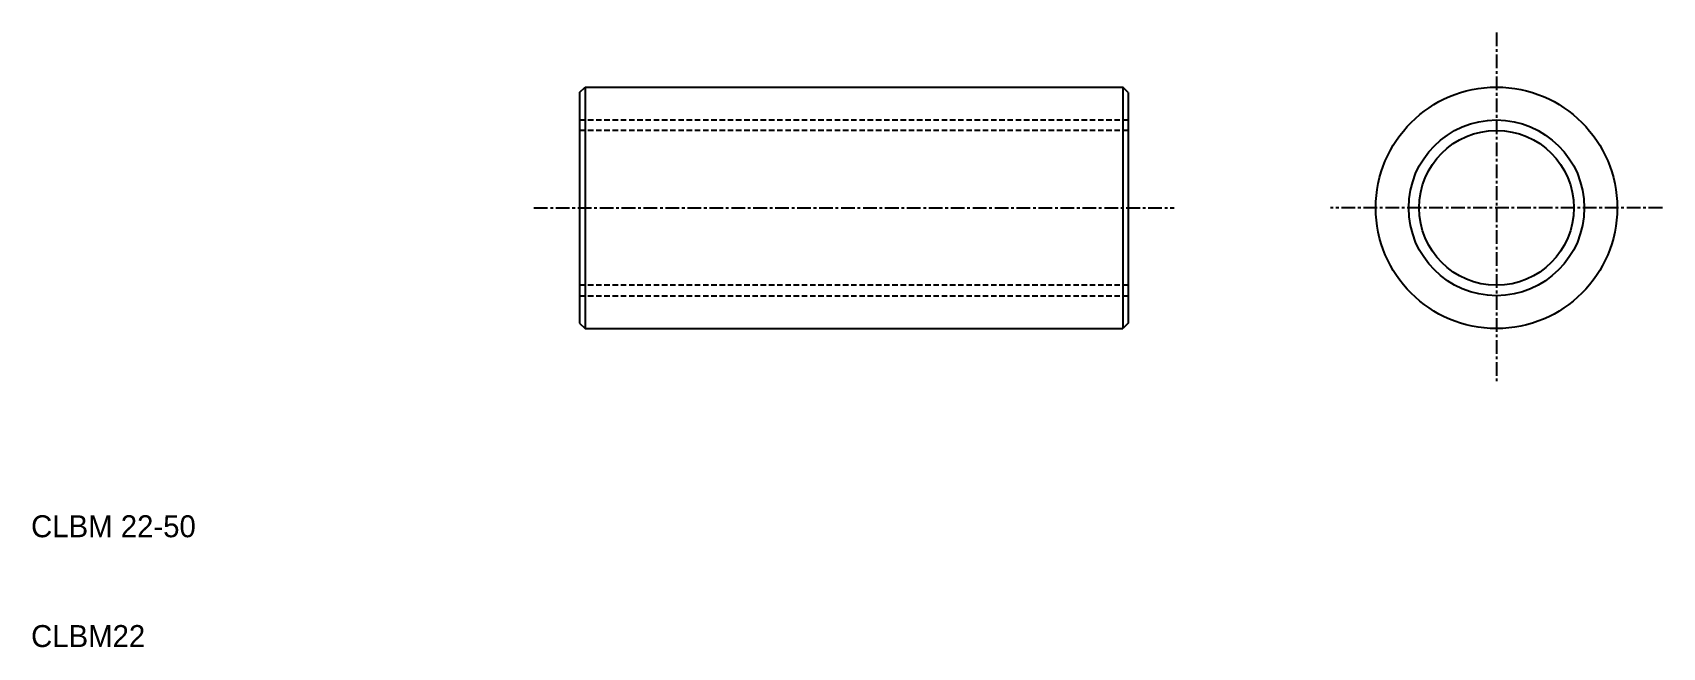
# Model space of a CAD drawing. Extents: x 70 to 218, y -9 to 47.
import ezdxf

# ---------------------------------------------------------------- set-up
doc = ezdxf.new("R2010")
doc.units = 0
doc.linetypes.add('CENTER', pattern=[2, 1.25, -0.25, 0.25, -0.25])
doc.linetypes.add('DASHED', pattern=[0.75, 0.5, -0.25])
doc.layers.get('0').update_dxf_attribs({"linetype": 'CONTINUOUS'})
doc.layers.add('CENTER', color=1, linetype='CENTER')

msp = doc.modelspace()

# ---------------------------------------------------------------- linework, layer by layer
at = {"color": 7, "linetype": 'CONTINUOUS'}
for p, q in [((119.8, 41.82), (120.3, 42.32)), ((119.8, 41.82), (119.8, 20.82)), ((120.3, 42.32), (169.3, 42.32)), ((120.3, 42.32), (120.3, 20.32)), ((169.3, 42.32), (169.3, 20.32)), ((169.8, 41.82), (169.3, 42.32)), ((169.8, 41.82), (169.8, 20.82)), ((119.8, 20.82), (120.3, 20.32)), ((169.8, 20.82), (169.3, 20.32)), ((120.3, 20.32), (169.3, 20.32))]:
    msp.add_line(p, q, dxfattribs=at)
at = {"color": 3, "linetype": 'DASHED'}
for p, q in [((119.8, 39.32), (169.8, 39.32)), ((169.8, 38.37), (119.8, 38.37)), ((169.8, 24.27), (119.8, 24.27)), ((119.8, 23.32), (169.8, 23.32))]:
    msp.add_line(p, q, dxfattribs=at)
at = {"color": 7, "linetype": 'CONTINUOUS'}
for radius in [11, 7.05]:
    msp.add_circle((203.37, 31.32), radius, dxfattribs=at)
at = {"color": 3, "linetype": 'CONTINUOUS'}
msp.add_circle((203.37, 31.32), 8, dxfattribs=at)
at = {"layer": 'CENTER', "color": 1, "linetype": 'CENTER'}
for p, q in [((203.37, 47.28), (203.37, 15.36)), ((115.63, 31.32), (173.98, 31.32)), ((218.49, 31.32), (188.24, 31.32))]:
    msp.add_line(p, q, dxfattribs=at)

# ---------------------------------------------------------------- texts
at = {"color": 7, "linetype": 'CONTINUOUS'}
for s, p in [('CLBM 22-50', (69.8, 1.32)), ('CLBM22', (69.8, -8.68))]:
    msp.add_text(s, height=2, dxfattribs=at).set_placement(p)

doc.saveas('drawing.dxf')
